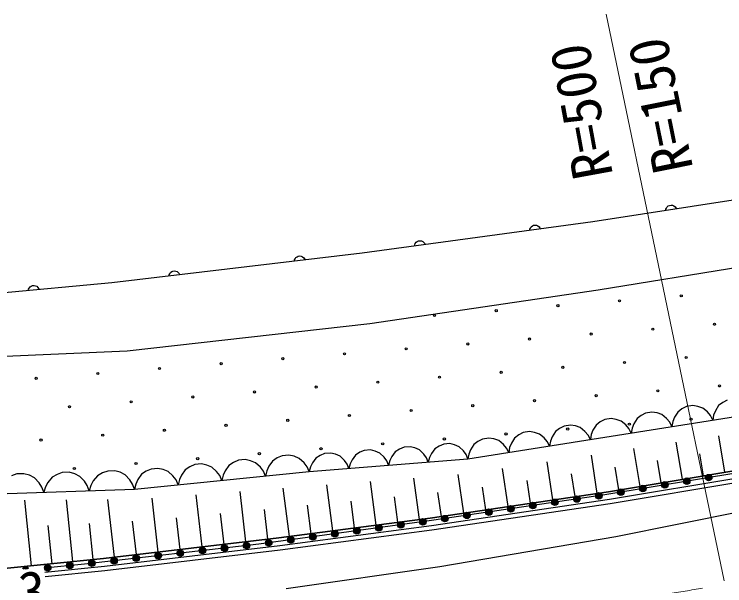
# Model space of a CAD drawing. Units: millimetres, scale not verified. Extents: x 40000 to 680000, y 20000 to 380000.
# Drawn here: x 406428 to 438915, y 275017 to 301143 of the extents above; entities that cross this region are included whole.
import ezdxf
from ezdxf.enums import TextEntityAlignment as Align

# ---------------------------------------------------------------- set-up
doc = ezdxf.new("R2010")
doc.units = ezdxf.units.MM
doc.header["$LTSCALE"] = 1000
doc.linetypes.add('CHAIN', pattern=[18.5, 12, -1.5, 3.5, -1.5])
for name, color, linetype, lineweight in [('M-BGD', 7, 'Continuous', 25), ('M-BMK', 2, 'CHAIN', 13), ('M-STR-HTXT', 7, 'Continuous', 13)]:
    doc.layers.add(name, color=color, linetype=linetype, lineweight=lineweight)
doc.styles.add('ＭＳ ゴシック', font='')
doc.styles.get('ＭＳ ゴシック').set_extended_font_data('MS Gothic')

msp = doc.modelspace()

# ---------------------------------------------------------------- linework, layer by layer
at = {"layer": 'M-BGD'}
for p, q in [((440044, 292764), (432876, 291648)), ((436334, 292380), (436390, 292406)), ((436390, 292406), (436466, 292418)), ((436466, 292418), (436527, 292410)), ((436527, 292410), (436586, 292389)), ((436586, 292389), (436643, 292342)), ((436213, 292167), (436224, 292227)), ((436224, 292227), (436246, 292280)), ((436246, 292280), (436285, 292342)), ((436285, 292342), (436334, 292380)), ((436643, 292342), (436680, 292298)), ((436680, 292298), (436707, 292244)), ((432876, 291648), (422344, 290220)), ((430030, 291369), (430070, 291430)), ((430070, 291430), (430120, 291467)), ((430120, 291467), (430176, 291493)), ((430176, 291493), (430253, 291503)), ((430253, 291503), (430314, 291493)), ((430314, 291493), (430372, 291471)), ((430372, 291471), (430428, 291423)), ((430428, 291423), (430464, 291379)), ((429995, 291257), (430007, 291317)), ((430007, 291317), (430030, 291369)), ((430464, 291379), (430490, 291324)), ((424854, 290753), (424910, 290779)), ((424910, 290779), (424987, 290789)), ((424987, 290789), (425048, 290780)), ((425048, 290780), (425106, 290757)), ((425106, 290757), (425162, 290709)), ((424729, 290543), (424741, 290603)), ((424741, 290603), (424764, 290655)), ((424764, 290655), (424804, 290716)), ((424804, 290716), (424854, 290753)), ((425162, 290709), (425198, 290665)), ((425198, 290665), (425224, 290611)), ((422344, 290220), (410885, 288859)), ((419231, 289850), (419244, 289910)), ((419244, 289910), (419268, 289962)), ((419268, 289962), (419308, 290022)), ((419308, 290022), (419359, 290058)), ((419359, 290058), (419416, 290083)), ((419416, 290083), (419493, 290092)), ((419493, 290092), (419553, 290081)), ((419553, 290081), (419611, 290058)), ((419611, 290058), (419666, 290009)), ((419666, 290009), (419702, 289964)), ((419702, 289964), (419727, 289909)), ((440474, 289723), (433131, 288535)), ((413501, 289170), (413514, 289230)), ((413514, 289230), (413538, 289282)), ((413538, 289282), (413579, 289342)), ((413579, 289342), (413630, 289378)), ((413630, 289378), (413686, 289402)), ((413686, 289402), (413763, 289411)), ((413763, 289411), (413824, 289401)), ((413824, 289401), (413882, 289378)), ((413882, 289378), (413937, 289329)), ((413937, 289329), (413972, 289284)), ((413972, 289284), (413998, 289229)), ((410885, 288859), (403754, 288205)), ((407071, 288509), (407085, 288568)), ((407085, 288568), (407111, 288620)), ((407111, 288620), (407153, 288679)), ((407153, 288679), (407205, 288714)), ((407205, 288714), (407262, 288736)), ((407262, 288736), (407339, 288744)), ((407339, 288744), (407399, 288731)), ((407399, 288731), (407457, 288707)), ((407457, 288707), (407510, 288656)), ((407510, 288656), (407545, 288611)), ((407545, 288611), (407568, 288555)), ((433131, 288535), (422693, 286993)), ((422693, 286993), (411587, 285737)), ((411587, 285737), (404146, 285420)), ((438819, 283398), (438632, 283253)), ((439028, 283503), (438819, 283398)), ((436954, 283101), (436767, 282956)), ((437162, 283206), (436954, 283101)), ((437451, 283252), (437162, 283206)), ((437682, 283217), (437451, 283252)), ((437905, 283138), (437682, 283217)), ((438119, 282961), (437905, 283138)), ((438260, 282797), (438119, 282961)), ((438483, 283019), (438405, 282820)), ((438632, 283253), (438483, 283019)), ((427173, 280813), (440229, 282891)), ((433721, 282658), (433432, 282612)), ((433951, 282623), (433721, 282658)), ((434902, 282660), (434752, 282426)), ((435089, 282804), (434902, 282660)), ((435297, 282909), (435089, 282804)), ((435586, 282955), (435297, 282909)), ((435816, 282920), (435586, 282955)), ((436039, 282841), (435816, 282920)), ((436254, 282664), (436039, 282841)), ((436395, 282500), (436254, 282664)), ((436618, 282722), (436539, 282523)), ((436767, 282956), (436618, 282722)), ((438364, 282594), (438260, 282797)), ((438405, 282820), (438364, 282594)), ((431566, 282315), (431358, 282211)), ((431856, 282361), (431566, 282315)), ((432086, 282326), (431856, 282361)), ((432309, 282247), (432086, 282326)), ((433036, 282363), (432887, 282129)), ((433224, 282507), (433036, 282363)), ((433432, 282612), (433224, 282507)), ((434174, 282544), (433951, 282623)), ((434389, 282368), (434174, 282544)), ((434529, 282204), (434389, 282368)), ((434752, 282426), (434674, 282227)), ((436499, 282297), (436395, 282500)), ((436539, 282523), (436499, 282297)), ((429701, 282019), (429493, 281914)), ((429990, 282065), (429701, 282019)), ((430221, 282030), (429990, 282065)), ((430444, 281950), (430221, 282030)), ((431171, 282066), (431022, 281832)), ((431358, 282211), (431171, 282066)), ((432523, 282071), (432309, 282247)), ((432664, 281907), (432523, 282071)), ((432887, 282129), (432809, 281930)), ((434634, 282000), (434529, 282204)), ((434674, 282227), (434634, 282000)), ((427836, 281722), (427628, 281617)), ((428125, 281768), (427836, 281722)), ((428355, 281733), (428125, 281768)), ((428578, 281653), (428355, 281733)), ((429306, 281769), (429157, 281535)), ((429493, 281914), (429306, 281769)), ((430658, 281774), (430444, 281950)), ((430799, 281610), (430658, 281774)), ((431022, 281832), (430944, 281633)), ((432768, 281703), (432664, 281907)), ((432809, 281930), (432768, 281703)), ((438916, 280206), (438637, 281873)), ((424250, 281347), (424042, 281262)), ((424531, 281369), (424250, 281347)), ((424749, 281318), (424531, 281369)), ((425856, 281406), (425665, 281282)), ((426064, 281491), (425856, 281406)), ((426345, 281514), (426064, 281491)), ((426564, 281463), (426345, 281514)), ((426772, 281370), (426564, 281463)), ((426965, 281184), (426772, 281370)), ((427441, 281472), (427291, 281238)), ((427628, 281617), (427441, 281472)), ((428793, 281477), (428578, 281653)), ((428934, 281313), (428793, 281477)), ((429078, 281336), (429038, 281110)), ((429157, 281535), (429078, 281336)), ((430903, 281407), (430799, 281610)), ((430944, 281633), (430903, 281407)), ((436980, 279883), (436697, 281579)), ((420621, 281057), (420413, 280972)), ((420902, 281079), (420621, 281057)), ((421121, 281028), (420902, 281079)), ((421329, 280935), (421121, 281028)), ((422227, 281117), (422036, 280992)), ((422435, 281202), (422227, 281117)), ((422716, 281224), (422435, 281202)), ((422935, 281173), (422716, 281224)), ((423143, 281080), (422935, 281173)), ((423336, 280895), (423143, 281080)), ((423851, 281137), (423690, 280923)), ((424042, 281262), (423851, 281137)), ((424958, 281225), (424749, 281318)), ((425150, 281040), (424958, 281225)), ((425273, 280871), (425150, 281040)), ((425504, 281068), (425414, 280883)), ((425665, 281282), (425504, 281068)), ((427088, 281016), (426965, 281184)), ((427173, 280813), (427088, 281016)), ((427213, 281039), (427173, 280813)), ((427291, 281238), (427213, 281039)), ((429038, 281110), (428934, 281313)), ((435045, 279559), (434757, 281285)), ((437948, 280044), (437779, 281053)), ((416681, 280755), (416454, 280657)), ((416990, 280786), (416681, 280755)), ((417233, 280735), (416990, 280786)), ((417464, 280638), (417233, 280735)), ((418243, 280716), (418070, 280477)), ((418450, 280858), (418243, 280716)), ((418678, 280956), (418450, 280858)), ((418987, 280987), (418678, 280956)), ((419229, 280936), (418987, 280987)), ((419461, 280838), (419229, 280936)), ((419678, 280638), (419461, 280838)), ((419915, 280234), (427173, 280813)), ((420222, 280847), (420061, 280633)), ((420413, 280972), (420222, 280847)), ((421522, 280750), (421329, 280935)), ((421645, 280582), (421522, 280750)), ((421875, 280778), (421785, 280593)), ((422036, 280992), (421875, 280778)), ((423459, 280727), (423336, 280895)), ((423544, 280523), (423459, 280727)), ((423600, 280738), (423544, 280523)), ((423690, 280923), (423600, 280738)), ((425358, 280668), (425273, 280871)), ((425414, 280883), (425358, 280668)), ((431049, 278941), (430791, 280685)), ((433085, 279242), (432826, 280993)), ((433593, 279317), (442302, 280771)), ((442302, 280771), (433593, 279317)), ((436013, 279721), (435841, 280748)), ((412997, 280385), (412688, 280353)), ((413239, 280333), (412997, 280385)), ((414457, 280456), (414250, 280314)), ((414684, 280554), (414457, 280456)), ((414994, 280586), (414684, 280554)), ((415236, 280534), (414994, 280586)), ((415468, 280437), (415236, 280534)), ((415684, 280237), (415468, 280437)), ((416246, 280515), (416074, 280276)), ((416454, 280657), (416246, 280515)), ((417681, 280437), (417464, 280638)), ((417820, 280255), (417681, 280437)), ((418070, 280477), (417975, 280270)), ((419817, 280456), (419678, 280638)), ((419915, 280234), (419817, 280456)), ((419971, 280448), (419915, 280234)), ((420061, 280633), (419971, 280448)), ((421729, 280379), (421645, 280582)), ((421785, 280593), (421729, 280379)), ((429013, 278641), (428757, 280376)), ((441321, 280486), (433432, 279171)), ((433648, 278971), (442362, 280426)), ((434077, 279398), (433903, 280442)), ((406552, 280128), (406311, 280042)), ((406873, 280138), (406552, 280128)), ((407120, 280068), (406873, 280138)), ((407352, 279951), (407120, 280068)), ((408386, 280110), (408161, 279978)), ((408627, 280195), (408386, 280110)), ((408948, 280206), (408627, 280195)), ((409195, 280136), (408948, 280206)), ((409427, 280019), (409195, 280136)), ((410236, 280045), (410041, 279810)), ((410461, 280177), (410236, 280045)), ((410702, 280263), (410461, 280177)), ((411024, 280273), (410702, 280263)), ((411270, 280203), (411024, 280273)), ((411502, 280086), (411270, 280203)), ((411712, 279864), (411502, 280086)), ((411928, 279430), (419915, 280234)), ((412253, 280113), (412080, 279874)), ((412461, 280255), (412253, 280113)), ((412688, 280353), (412461, 280255)), ((413471, 280236), (413239, 280333)), ((413688, 280036), (413471, 280236)), ((413827, 279853), (413688, 280036)), ((414077, 280075), (413982, 279869)), ((414250, 280314), (414077, 280075)), ((415824, 280054), (415684, 280237)), ((415922, 279832), (415824, 280054)), ((415978, 280070), (415922, 279832)), ((416074, 280276), (415978, 280070)), ((417918, 280033), (417820, 280255)), ((417975, 280270), (417918, 280033)), ((426977, 278340), (426718, 280096)), ((432067, 279092), (431912, 280140)), ((433679, 278774), (442396, 280229)), ((407562, 279730), (407352, 279951)), ((407693, 279531), (407562, 279730)), ((407966, 279743), (407854, 279537)), ((408161, 279978), (407966, 279743)), ((409637, 279797), (409427, 280019)), ((409768, 279599), (409637, 279797)), ((410041, 279810), (409929, 279604)), ((411843, 279666), (411712, 279864)), ((412080, 279874), (411985, 279668)), ((413925, 279631), (413827, 279853)), ((413982, 279869), (413925, 279631)), ((422977, 277789), (422714, 279788)), ((424956, 278049), (424706, 279941)), ((430031, 278791), (429877, 279835)), ((403628, 279161), (411928, 279430)), ((407778, 279295), (407693, 279531)), ((407854, 279537), (407778, 279295)), ((409853, 279363), (409768, 279599)), ((409929, 279604), (409853, 279363)), ((411928, 279430), (411843, 279666)), ((411985, 279668), (411928, 279430)), ((419020, 277267), (418728, 279483)), ((420999, 277528), (420721, 279635)), ((427995, 278490), (427842, 279529)), ((415020, 276792), (414741, 279177)), ((417023, 277026), (416753, 279331)), ((423966, 277919), (423813, 279087)), ((425450, 278115), (433593, 279317)), ((433593, 279317), (425450, 278115)), ((433432, 279171), (425499, 277995)), ((425959, 278190), (425797, 279286)), ((407220, 275932), (406918, 278930)), ((409102, 276122), (408816, 278949)), ((411014, 276323), (410704, 278968)), ((413017, 276557), (412728, 279022)), ((421988, 277658), (421826, 278891)), ((425499, 277768), (433648, 278971)), ((425526, 277570), (433679, 278774)), ((433932, 277276), (442618, 279004)), ((418025, 277144), (417866, 278502)), ((420009, 277398), (419838, 278695)), ((414018, 276675), (413848, 278130)), ((416021, 276909), (415857, 278316)), ((418525, 277202), (425450, 278115)), ((425450, 278115), (418525, 277202)), ((408161, 276027), (407985, 277774)), ((410042, 276217), (409876, 277862)), ((412015, 276440), (411837, 277963)), ((425499, 277995), (417612, 276917)), ((418569, 276855), (425499, 277768)), ((418593, 276656), (425526, 277570)), ((410513, 276264), (418525, 277202)), ((418525, 277202), (410513, 276264)), ((425892, 275892), (433932, 277276)), ((417612, 276917), (409648, 276009)), ((410551, 275916), (418569, 276855)), ((410572, 275717), (418593, 276656)), ((402988, 275505), (410513, 276264)), ((410513, 276264), (402988, 275505)), ((409648, 276009), (407804, 275822)), ((407821, 275641), (410551, 275916)), ((418868, 274897), (425892, 275892)), ((407840, 275442), (410572, 275717))]:
    msp.add_line(p, q, dxfattribs=at)
for centre, radius in [((436924, 288269), 49.8), ((431285, 287819), 49.8), ((434104, 288044), 49.8), ((428466, 287594), 49.8), ((425646, 287369), 49.8), ((438446, 286972), 49.8), ((432807, 286522), 49.8), ((435627, 286747), 49.8), ((429988, 286297), 49.8), ((424349, 285847), 49.8), ((427168, 286072), 49.8), ((421529, 285622), 49.8), ((418710, 285397), 49.8), ((434329, 285225), 49.8), ((437149, 285450), 49.8), ((413071, 284947), 49.8), ((415890, 285172), 49.8), ((431510, 285000), 49.8), ((410252, 284722), 49.8), ((425871, 284550), 49.8), ((428691, 284775), 49.8), ((407432, 284497), 49.8), ((423052, 284325), 49.8), ((420232, 284100), 49.8), ((435852, 283928), 49.8), ((438671, 284153), 49.8), ((414593, 283650), 49.8), ((417413, 283875), 49.8), ((433032, 283703), 49.8), ((411774, 283425), 49.8), ((427393, 283252), 49.8), ((430213, 283478), 49.8), ((408954, 283200), 49.8), ((424574, 283027), 49.8), ((421754, 282802), 49.8), ((437374, 282630), 49.8), ((416115, 282352), 49.8), ((418935, 282577), 49.8), ((434554, 282405), 49.8), ((413296, 282127), 49.8), ((428916, 281955), 49.8), ((431735, 282180), 49.8), ((407657, 281677), 49.8), ((410477, 281902), 49.8), ((426096, 281730), 49.8), ((423277, 281505), 49.8), ((417638, 281055), 49.8), ((420457, 281280), 49.8), ((414818, 280830), 49.8), ((409179, 280380), 49.8), ((411999, 280605), 49.8), ((438178, 279962), 149), ((438178, 279962), 132), ((438178, 279962), 115), ((438178, 279962), 96.7), ((438178, 279962), 79.5), ((436172, 279628), 149), ((436172, 279628), 132), ((436172, 279628), 115), ((436172, 279628), 96.7), ((437175, 279795), 149), ((437175, 279795), 132), ((437175, 279795), 115), ((437175, 279795), 96.7), ((437175, 279795), 79.5), ((437175, 279795), 58.5), ((437175, 279795), 40.5), ((437175, 279795), 23.2), ((437175, 279795), 4.5), ((438178, 279962), 58.5), ((438178, 279962), 40.5), ((438178, 279962), 23.2), ((438178, 279962), 4.5), ((434166, 279293), 149), ((434166, 279293), 132), ((434166, 279293), 115), ((434166, 279293), 96.7), ((435169, 279461), 149), ((435169, 279461), 132), ((435169, 279461), 115), ((435169, 279461), 96.7), ((435169, 279461), 79.5), ((435169, 279461), 58.5), ((435169, 279461), 40.5), ((435169, 279461), 23.2), ((435169, 279461), 4.5), ((436172, 279628), 79.5), ((436172, 279628), 58.5), ((436172, 279628), 40.5), ((436172, 279628), 23.2), ((436172, 279628), 4.5), ((432156, 278982), 149), ((432156, 278982), 132), ((432156, 278982), 115), ((432156, 278982), 96.7), ((432156, 278982), 79.5), ((433162, 279131), 149), ((433162, 279131), 132), ((433162, 279131), 115), ((433162, 279131), 96.7), ((433162, 279131), 79.5), ((433162, 279131), 58.5), ((433162, 279131), 40.5), ((433162, 279131), 23.2), ((433162, 279131), 4.5), ((434166, 279293), 79.5), ((434166, 279293), 58.5), ((434166, 279293), 40.5), ((434166, 279293), 23.2), ((434166, 279293), 4.5), ((430145, 278684), 149), ((430145, 278684), 132), ((430145, 278684), 115), ((430145, 278684), 96.7), ((430145, 278684), 79.5), ((430145, 278684), 58.5), ((431151, 278833), 149), ((431151, 278833), 132), ((431151, 278833), 115), ((431151, 278833), 96.7), ((431151, 278833), 79.5), ((431151, 278833), 58.5), ((431151, 278833), 40.5), ((431151, 278833), 23.2), ((431151, 278833), 4.5), ((432156, 278982), 58.5), ((432156, 278982), 40.5), ((432156, 278982), 23.2), ((432156, 278982), 4.5), ((428133, 278385), 149), ((428133, 278385), 132), ((428133, 278385), 115), ((428133, 278385), 96.7), ((428133, 278385), 79.5), ((428133, 278385), 58.5), ((428133, 278385), 40.5), ((429139, 278535), 149), ((429139, 278535), 132), ((429139, 278535), 115), ((429139, 278535), 96.7), ((429139, 278535), 79.5), ((429139, 278535), 58.5), ((429139, 278535), 40.5), ((429139, 278535), 23.2), ((429139, 278535), 4.5), ((430145, 278684), 40.5), ((430145, 278684), 23.2), ((430145, 278684), 4.5), ((425115, 277942), 149), ((426122, 278087), 149), ((426122, 278087), 132), ((426122, 278087), 115), ((426122, 278087), 96.7), ((426122, 278087), 79.5), ((426122, 278087), 58.5), ((426122, 278087), 40.5), ((426122, 278087), 23.2), ((426122, 278087), 4.5), ((427127, 278236), 149), ((427127, 278236), 132), ((427127, 278236), 115), ((427127, 278236), 96.7), ((427127, 278236), 79.5), ((427127, 278236), 58.5), ((427127, 278236), 40.5), ((427127, 278236), 23.2), ((427127, 278236), 4.5), ((428133, 278385), 23.2), ((428133, 278385), 4.5), ((423100, 277667), 149), ((423100, 277667), 132), ((423100, 277667), 115), ((423100, 277667), 96.7), ((424108, 277805), 149), ((424108, 277805), 132), ((424108, 277805), 115), ((424108, 277805), 96.7), ((424108, 277805), 79.5), ((424108, 277805), 58.5), ((424108, 277805), 40.5), ((424108, 277805), 23.2), ((424108, 277805), 4.5), ((425115, 277942), 132), ((425115, 277942), 115), ((425115, 277942), 96.7), ((425115, 277942), 79.5), ((425115, 277942), 58.5), ((425115, 277942), 40.5), ((425115, 277942), 23.2), ((425115, 277942), 4.5), ((421085, 277392), 149), ((421085, 277392), 132), ((421085, 277392), 115), ((421085, 277392), 96.7), ((421085, 277392), 79.5), ((421085, 277392), 58.5), ((422093, 277529), 149), ((422093, 277529), 132), ((422093, 277529), 115), ((422093, 277529), 96.7), ((422093, 277529), 79.5), ((422093, 277529), 58.5), ((422093, 277529), 40.5), ((422093, 277529), 23.2), ((422093, 277529), 4.5), ((423100, 277667), 79.5), ((423100, 277667), 58.5), ((423100, 277667), 40.5), ((423100, 277667), 23.2), ((423100, 277667), 4.5), ((418063, 276979), 149), ((419070, 277116), 149), ((419070, 277116), 132), ((419070, 277116), 115), ((419070, 277116), 96.7), ((419070, 277116), 79.5), ((419070, 277116), 58.5), ((419070, 277116), 40.5), ((419070, 277116), 23.2), ((419070, 277116), 4.5), ((420078, 277254), 149), ((420078, 277254), 132), ((420078, 277254), 115), ((420078, 277254), 96.7), ((420078, 277254), 79.5), ((420078, 277254), 58.5), ((420078, 277254), 40.5), ((420078, 277254), 23.2), ((420078, 277254), 4.5), ((421085, 277392), 40.5), ((421085, 277392), 23.2), ((421085, 277392), 4.5), ((416044, 276738), 149), ((416044, 276738), 132), ((416044, 276738), 115), ((416044, 276738), 96.7), ((416044, 276738), 79.5), ((416044, 276738), 58.5), ((417054, 276853), 149), ((417054, 276853), 132), ((417054, 276853), 115), ((417054, 276853), 96.7), ((417054, 276853), 79.5), ((417054, 276853), 58.5), ((417054, 276853), 40.5), ((417054, 276853), 23.2), ((417054, 276853), 4.5), ((418063, 276979), 132), ((418063, 276979), 115), ((418063, 276979), 96.7), ((418063, 276979), 79.5), ((418063, 276979), 58.5), ((418063, 276979), 40.5), ((418063, 276979), 23.2), ((418063, 276979), 4.5), ((413013, 276392), 149), ((413013, 276392), 132), ((413013, 276392), 115), ((413013, 276392), 96.7), ((413013, 276392), 79.5), ((414023, 276508), 149), ((414023, 276508), 132), ((414023, 276508), 115), ((414023, 276508), 96.7), ((414023, 276508), 79.5), ((414023, 276508), 58.5), ((414023, 276508), 40.5), ((414023, 276508), 23.2), ((414023, 276508), 4.5), ((415034, 276623), 149), ((415034, 276623), 132), ((415034, 276623), 115), ((415034, 276623), 96.7), ((415034, 276623), 79.5), ((415034, 276623), 58.5), ((415034, 276623), 40.5), ((415034, 276623), 23.2), ((415034, 276623), 4.5), ((416044, 276738), 40.5), ((416044, 276738), 23.2), ((416044, 276738), 4.5), ((409982, 276047), 149), ((409982, 276047), 132), ((409982, 276047), 115), ((409982, 276047), 96.7), ((410992, 276162), 149), ((410992, 276162), 132), ((410992, 276162), 115), ((410992, 276162), 96.7), ((410992, 276162), 79.5), ((410992, 276162), 58.5), ((410992, 276162), 40.5), ((410992, 276162), 23.2), ((410992, 276162), 4.5), ((412003, 276277), 149), ((412003, 276277), 132), ((412003, 276277), 115), ((412003, 276277), 96.7), ((412003, 276277), 79.5), ((412003, 276277), 58.5), ((412003, 276277), 40.5), ((412003, 276277), 23.2), ((412003, 276277), 4.5), ((413013, 276392), 58.5), ((413013, 276392), 40.5), ((413013, 276392), 23.2), ((413013, 276392), 4.5), ((407959, 275838), 149), ((407959, 275838), 132), ((407959, 275838), 115), ((407959, 275838), 96.7), ((407959, 275838), 79.5), ((407959, 275838), 58.5), ((407959, 275838), 40.5), ((407959, 275838), 23.2), ((407959, 275838), 4.5), ((408971, 275940), 149), ((408971, 275940), 132), ((408971, 275940), 115), ((408971, 275940), 96.7), ((408971, 275940), 79.5), ((408971, 275940), 58.5), ((408971, 275940), 40.5), ((408971, 275940), 23.2), ((408971, 275940), 4.5), ((409982, 276047), 79.5), ((409982, 276047), 58.5), ((409982, 276047), 40.5), ((409982, 276047), 23.2), ((409982, 276047), 4.5)]:
    msp.add_circle(centre, radius, dxfattribs=at)
for radius, start, end in [(149, 23.7637, 167.0363), (132, 26.2681, 164.5319), (115, 29.5902, 161.2098), (96.7, 34.4782, 156.3218), (79.5, 41.6605, 149.1395), (58.5, 58.8921, 131.9079)]:
    msp.add_arc((406948, 275736), radius, start, end, dxfattribs=at)
at = {"layer": 'M-BMK'}
msp.add_arc((355343, 768044), 500000, 278.12777, 279.62178, dxfattribs=at)
at = {"layer": 'M-STR-HTXT'}
msp.add_line((438887, 275240), (433491, 301143), dxfattribs=at)

# ---------------------------------------------------------------- texts
at = {"layer": 'M-BGD', "style": 'ＭＳ ゴシック'}
msp.add_text('13575-00-3', height=1833, rotation=5.4, dxfattribs=at).set_placement((395591, 272198), align=Align.BOTTOM_LEFT)
at = {"layer": 'M-STR-HTXT', "style": 'ＭＳ ゴシック'}
for s, rotation, p in [('R=150', 101.4, (438013, 294203)), ('R=500', 100.4, (434349, 293891))]:
    msp.add_text(s, height=1833, rotation=rotation, dxfattribs=at).set_placement(p, align=Align.BOTTOM_LEFT)

doc.saveas('drawing.dxf')
